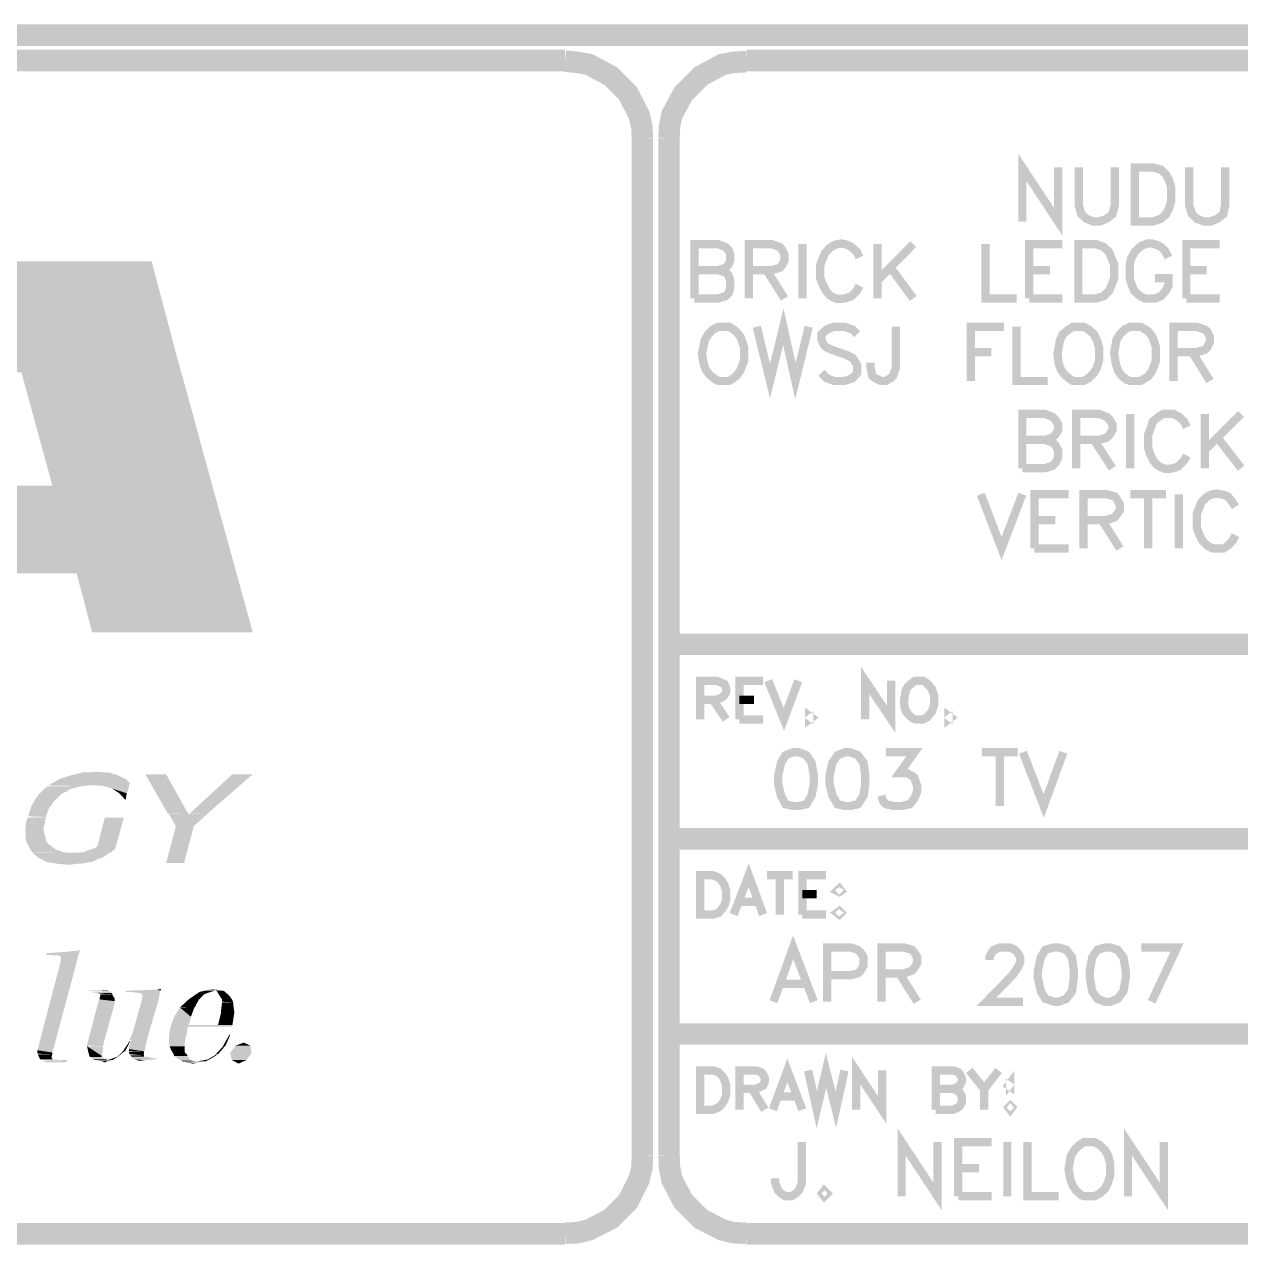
# Model space of a CAD drawing. Header units: millimetres. Extents: x 14 to 202, y 15 to 268.
# Drawn here: x 133.13 to 170.29, y 15.3 to 52.57 of the extents above; entities that cross this region are included whole.
import ezdxf

# ---------------------------------------------------------------- set-up
doc = ezdxf.new("R2010")
doc.units = ezdxf.units.MM
doc.layers.add('H', color=7, linetype='Continuous')
doc.layers.add('P', color=7, linetype='Continuous')

msp = doc.modelspace()

# ---------------------------------------------------------------- hatches: boundary and pattern name
at = {"layer": 'H', "linetype": 'Continuous'}
for points in [[(128.058, 41.945), (130.44, 45.332), (137.918, 41.945), (128.058, 41.945)], [(137.918, 41.945), (130.44, 45.332), (137.019, 45.332), (137.918, 41.945)], [(133.05, 41.91), (133.033, 41.945), (137.936, 41.91), (133.05, 41.91)], [(137.936, 41.91), (133.033, 41.945), (137.918, 41.945), (137.936, 41.91)], [(133.985, 38.488), (133.05, 41.91), (138.871, 38.488), (133.985, 38.488)], [(138.871, 38.488), (133.05, 41.91), (137.936, 41.91), (138.871, 38.488)], [(123.702, 35.807), (125.607, 38.488), (139.612, 35.807), (123.702, 35.807)], [(139.612, 35.807), (125.607, 38.488), (138.871, 38.488), (139.612, 35.807)], [(135.202, 34.008), (134.726, 35.807), (140.106, 34.008), (135.202, 34.008)], [(140.106, 34.008), (134.726, 35.807), (139.612, 35.807), (140.106, 34.008)], [(134.003, 29.404), (134.214, 29.528), (136.349, 29.404), (134.003, 29.404)], [(136.349, 29.404), (134.214, 29.528), (136.225, 29.528), (136.349, 29.404)], [(134.232, 29.528), (134.549, 29.633), (136.208, 29.528), (134.232, 29.528)], [(134.549, 29.633), (134.62, 29.651), (135.978, 29.633), (134.549, 29.633)], [(136.208, 29.528), (134.549, 29.633), (135.978, 29.633), (136.208, 29.528)], [(134.62, 29.651), (134.902, 29.722), (135.961, 29.651), (134.62, 29.651)], [(135.978, 29.633), (134.62, 29.651), (135.961, 29.651), (135.978, 29.633)], [(135.961, 29.651), (134.902, 29.722), (135.696, 29.722), (135.961, 29.651)], [(135.008, 29.722), (135.273, 29.739), (135.678, 29.722), (135.008, 29.722)], [(135.678, 29.722), (135.273, 29.739), (135.29, 29.739), (135.678, 29.722)], [(137.513, 28.469), (136.825, 29.669), (138.13, 28.469), (137.513, 28.469)], [(138.13, 28.469), (136.825, 29.669), (137.46, 29.669), (138.13, 28.469)], [(138.183, 28.469), (139.488, 29.669), (138.73, 28.469), (138.183, 28.469)], [(138.73, 28.469), (139.488, 29.669), (140.106, 29.669), (138.73, 28.469)], [(133.456, 28.893), (133.597, 29.087), (134.091, 28.893), (133.456, 28.893)], [(133.597, 29.087), (133.65, 29.122), (134.285, 29.087), (133.597, 29.087)], [(134.091, 28.893), (133.597, 29.087), (134.285, 29.087), (134.091, 28.893)], [(133.65, 29.122), (133.72, 29.21), (134.391, 29.122), (133.65, 29.122)], [(134.285, 29.087), (133.65, 29.122), (134.391, 29.122), (134.285, 29.087)], [(133.72, 29.21), (133.844, 29.298), (134.514, 29.21), (133.72, 29.21)], [(134.391, 29.122), (133.72, 29.21), (134.514, 29.21), (134.391, 29.122)], [(133.844, 29.298), (134.849, 29.298), (133.844, 29.298)], [(134.514, 29.21), (133.844, 29.298), (134.849, 29.298), (134.514, 29.21)], [(133.862, 29.316), (134.973, 29.316), (133.862, 29.316)], [(134.849, 29.298), (133.862, 29.316), (134.973, 29.316), (134.849, 29.298)], [(133.879, 29.333), (133.95, 29.386), (136.331, 29.333), (133.879, 29.333)], [(134.973, 29.316), (133.879, 29.333), (135.202, 29.333), (134.973, 29.316)], [(133.95, 29.386), (134.003, 29.404), (136.349, 29.386), (133.95, 29.386)], [(136.331, 29.333), (133.95, 29.386), (136.349, 29.386), (136.331, 29.333)], [(136.349, 29.386), (134.003, 29.404), (136.349, 29.404), (136.349, 29.386)], [(135.537, 29.316), (135.202, 29.333), (136.331, 29.316), (135.537, 29.316)], [(136.331, 29.316), (135.202, 29.333), (136.331, 29.333), (136.331, 29.316)], [(135.819, 29.228), (135.537, 29.316), (136.313, 29.228), (135.819, 29.228)], [(136.313, 29.228), (135.537, 29.316), (136.331, 29.316), (136.313, 29.228)], [(136.031, 29.087), (135.819, 29.228), (136.26, 29.087), (136.031, 29.087)], [(136.26, 29.087), (135.819, 29.228), (136.313, 29.228), (136.26, 29.087)], [(136.208, 28.893), (136.031, 29.087), (136.225, 28.893), (136.208, 28.893)], [(136.225, 28.893), (136.031, 29.087), (136.26, 29.087), (136.225, 28.893)], [(133.332, 28.663), (133.456, 28.893), (133.914, 28.663), (133.332, 28.663)], [(133.914, 28.663), (133.456, 28.893), (134.073, 28.893), (133.914, 28.663)], [(133.174, 28.169), (133.227, 28.346), (133.756, 28.169), (133.174, 28.169)], [(133.227, 28.363), (133.791, 28.363), (133.227, 28.363)], [(133.773, 28.346), (133.227, 28.363), (133.791, 28.363), (133.773, 28.346)], [(133.227, 28.346), (133.773, 28.346), (133.227, 28.346)], [(133.756, 28.169), (133.227, 28.346), (133.773, 28.346), (133.756, 28.169)], [(133.244, 28.381), (133.332, 28.663), (133.791, 28.381), (133.244, 28.381)], [(133.791, 28.363), (133.244, 28.381), (133.791, 28.381), (133.791, 28.363)], [(133.791, 28.381), (133.332, 28.663), (133.897, 28.663), (133.791, 28.381)], [(135.361, 27.464), (135.59, 28.346), (135.925, 27.464), (135.361, 27.464)], [(135.925, 27.464), (135.59, 28.346), (136.172, 28.346), (135.925, 27.464)], [(138.148, 28.452), (137.513, 28.469), (138.13, 28.469), (138.148, 28.452)], [(137.548, 28.452), (138.148, 28.452), (137.548, 28.452)], [(137.76, 28.081), (137.548, 28.452), (138.307, 28.081), (137.76, 28.081)], [(138.307, 28.081), (137.548, 28.452), (138.712, 28.452), (138.307, 28.081)], [(138.148, 28.452), (138.712, 28.452), (138.148, 28.452)], [(138.712, 28.452), (138.183, 28.469), (138.73, 28.469), (138.712, 28.452)], [(133.156, 27.905), (133.174, 28.046), (133.72, 27.905), (133.156, 27.905)], [(133.174, 28.046), (133.174, 28.169), (133.72, 28.046), (133.174, 28.046)], [(133.72, 28.046), (133.174, 28.169), (133.756, 28.169), (133.72, 28.046)], [(133.72, 27.905), (133.174, 28.046), (133.72, 28.046), (133.72, 27.905)], [(137.46, 26.952), (137.76, 28.081), (138.007, 26.952), (137.46, 26.952)], [(138.007, 26.952), (137.76, 28.081), (138.307, 28.081), (138.007, 26.952)], [(133.174, 27.817), (133.156, 27.905), (133.756, 27.817), (133.174, 27.817)], [(133.756, 27.817), (133.156, 27.905), (133.72, 27.905), (133.756, 27.817)], [(133.174, 27.658), (133.174, 27.817), (133.791, 27.658), (133.174, 27.658)], [(133.791, 27.658), (133.174, 27.817), (133.756, 27.817), (133.791, 27.658)], [(133.191, 27.605), (133.174, 27.658), (133.809, 27.605), (133.191, 27.605)], [(133.809, 27.605), (133.174, 27.658), (133.791, 27.658), (133.809, 27.605)], [(133.227, 27.534), (133.191, 27.605), (133.862, 27.534), (133.227, 27.534)], [(133.862, 27.534), (133.191, 27.605), (133.809, 27.605), (133.862, 27.534)], [(133.262, 27.464), (133.227, 27.534), (133.967, 27.464), (133.262, 27.464)], [(133.967, 27.464), (133.227, 27.534), (133.862, 27.534), (133.967, 27.464)], [(133.315, 27.376), (133.262, 27.464), (134.073, 27.376), (133.315, 27.376)], [(134.073, 27.376), (133.262, 27.464), (133.967, 27.464), (134.073, 27.376)], [(133.368, 27.287), (133.315, 27.376), (134.338, 27.287), (133.368, 27.287)], [(134.338, 27.287), (133.315, 27.376), (134.073, 27.376), (134.338, 27.287)], [(134.514, 27.27), (133.368, 27.287), (134.338, 27.287), (134.514, 27.27)], [(133.385, 27.27), (134.514, 27.27), (133.385, 27.27)], [(133.562, 27.111), (133.385, 27.27), (135.502, 27.111), (133.562, 27.111)], [(135.502, 27.111), (133.385, 27.27), (135.731, 27.27), (135.502, 27.111)], [(134.673, 27.27), (134.938, 27.287), (135.731, 27.27), (134.673, 27.27)], [(134.938, 27.287), (134.973, 27.305), (135.802, 27.287), (134.938, 27.287)], [(135.731, 27.27), (134.938, 27.287), (135.802, 27.287), (135.731, 27.27)], [(134.973, 27.305), (135.167, 27.376), (135.802, 27.305), (134.973, 27.305)], [(135.802, 27.287), (134.973, 27.305), (135.802, 27.305), (135.802, 27.287)], [(135.167, 27.376), (135.29, 27.411), (135.89, 27.376), (135.167, 27.376)], [(135.802, 27.305), (135.167, 27.376), (135.89, 27.376), (135.802, 27.305)], [(135.29, 27.411), (135.361, 27.464), (135.908, 27.411), (135.29, 27.411)], [(135.89, 27.376), (135.29, 27.411), (135.908, 27.411), (135.89, 27.376)], [(135.908, 27.411), (135.361, 27.464), (135.925, 27.464), (135.908, 27.411)], [(133.809, 26.988), (133.579, 27.111), (135.184, 26.988), (133.809, 26.988)], [(135.184, 26.988), (133.579, 27.111), (135.467, 27.111), (135.184, 26.988)], [(134.108, 26.935), (133.809, 26.988), (134.867, 26.935), (134.108, 26.935)], [(134.867, 26.935), (133.809, 26.988), (135.167, 26.988), (134.867, 26.935)], [(134.497, 26.899), (134.126, 26.935), (134.761, 26.935), (134.497, 26.899)], [(133.809, 24.201), (134.32, 24.236), (134.814, 24.201), (133.809, 24.201)], [(134.32, 24.236), (134.832, 24.289), (134.814, 24.236), (134.32, 24.236)], [(134.814, 24.201), (134.32, 24.236), (134.814, 24.236), (134.814, 24.201)], [(133.544, 21.29), (134.232, 23.918), (134.02, 21.29), (133.544, 21.29)], [(133.791, 24.148), (133.809, 24.201), (134.779, 24.148), (133.791, 24.148)], [(134.779, 24.148), (133.809, 24.201), (134.814, 24.201), (134.779, 24.148)], [(134.197, 24.13), (133.897, 24.148), (134.779, 24.13), (134.197, 24.13)], [(134.779, 24.13), (133.897, 24.148), (134.779, 24.148), (134.779, 24.13)], [(134.02, 21.29), (134.232, 23.918), (134.726, 23.918), (134.02, 21.29)], [(134.25, 24.077), (134.197, 24.13), (134.761, 24.077), (134.25, 24.077)], [(134.761, 24.077), (134.197, 24.13), (134.779, 24.13), (134.761, 24.077)], [(134.232, 23.918), (134.25, 24.077), (134.726, 23.918), (134.232, 23.918)], [(134.726, 23.918), (134.25, 24.077), (134.761, 24.077), (134.726, 23.918)], [(135.026, 23.054), (135.255, 23.072), (135.696, 23.054), (135.026, 23.054)], [(135.714, 23.036), (135.026, 23.054), (135.696, 23.054), (135.714, 23.036)], [(135.026, 23.036), (135.714, 23.036), (135.026, 23.036)], [(135.784, 23.019), (135.026, 23.036), (135.714, 23.036), (135.784, 23.019)], [(135.026, 23.019), (135.784, 23.019), (135.026, 23.019)], [(135.378, 22.983), (135.149, 23.019), (135.784, 22.983), (135.378, 22.983)], [(135.784, 22.983), (135.149, 23.019), (135.784, 23.019), (135.784, 22.983)], [(135.696, 23.054), (135.255, 23.072), (135.661, 23.072), (135.696, 23.054)], [(135.431, 22.966), (135.378, 22.983), (135.819, 22.966), (135.431, 22.966)], [(135.819, 22.966), (135.378, 22.983), (135.784, 22.983), (135.819, 22.966)], [(135.396, 22.737), (135.431, 22.789), (135.89, 22.737), (135.396, 22.737)], [(135.819, 22.948), (135.431, 22.966), (135.819, 22.966), (135.819, 22.948)], [(135.431, 22.842), (135.449, 22.895), (135.872, 22.842), (135.431, 22.842)], [(135.431, 22.789), (135.431, 22.842), (135.89, 22.789), (135.431, 22.789)], [(135.89, 22.789), (135.431, 22.842), (135.89, 22.842), (135.89, 22.789)], [(135.89, 22.737), (135.431, 22.789), (135.89, 22.789), (135.89, 22.737)], [(135.449, 22.948), (135.819, 22.948), (135.449, 22.948)], [(135.449, 22.895), (135.449, 22.948), (135.837, 22.895), (135.449, 22.895)], [(135.837, 22.895), (135.449, 22.948), (135.819, 22.948), (135.837, 22.895)], [(135.872, 22.842), (135.449, 22.895), (135.837, 22.895), (135.872, 22.842)], [(136.225, 23.019), (136.243, 23.054), (137.266, 23.019), (136.225, 23.019)], [(136.243, 23.054), (137.178, 23.089), (137.283, 23.054), (136.243, 23.054)], [(137.266, 23.019), (136.243, 23.054), (137.283, 23.054), (137.266, 23.019)], [(136.648, 22.983), (136.366, 23.019), (137.266, 22.983), (136.648, 22.983)], [(137.266, 22.983), (136.366, 23.019), (137.266, 23.019), (137.266, 22.983)], [(136.454, 21.819), (136.719, 22.772), (136.948, 21.819), (136.454, 21.819)], [(136.737, 22.948), (136.648, 22.983), (137.266, 22.948), (136.737, 22.948)], [(137.266, 22.948), (136.648, 22.983), (137.266, 22.983), (137.266, 22.948)], [(136.719, 22.772), (136.737, 22.948), (137.231, 22.772), (136.719, 22.772)], [(136.948, 21.819), (136.719, 22.772), (137.231, 22.772), (136.948, 21.819)], [(137.231, 22.772), (136.737, 22.948), (137.266, 22.948), (137.231, 22.772)], [(137.178, 23.089), (137.301, 23.107), (137.301, 23.089), (137.178, 23.089)], [(137.283, 23.054), (137.178, 23.089), (137.301, 23.089), (137.283, 23.054)], [(137.901, 22.56), (138.148, 22.789), (138.342, 22.56), (137.901, 22.56)], [(138.148, 22.789), (138.377, 22.948), (138.465, 22.789), (138.148, 22.789)], [(138.342, 22.56), (138.148, 22.789), (138.465, 22.789), (138.342, 22.56)], [(138.377, 22.948), (138.483, 23.019), (138.624, 22.948), (138.377, 22.948)], [(138.465, 22.789), (138.377, 22.948), (138.624, 22.948), (138.465, 22.789)], [(138.483, 23.019), (138.642, 23.054), (138.818, 23.019), (138.483, 23.019)], [(138.624, 22.948), (138.483, 23.019), (138.818, 23.019), (138.624, 22.948)], [(138.642, 23.054), (138.818, 23.107), (139.171, 23.054), (138.642, 23.054)], [(138.818, 23.019), (138.642, 23.054), (138.942, 23.054), (138.818, 23.019)], [(139.171, 23.054), (138.818, 23.107), (138.889, 23.107), (139.171, 23.054)], [(139.012, 23.036), (138.977, 23.054), (139.241, 23.036), (139.012, 23.036)], [(139.241, 23.036), (138.977, 23.054), (139.206, 23.054), (139.241, 23.036)], [(139.1, 22.895), (139.012, 23.036), (139.4, 22.895), (139.1, 22.895)], [(139.4, 22.895), (139.012, 23.036), (139.241, 23.036), (139.4, 22.895)], [(139.171, 22.789), (139.1, 22.895), (139.471, 22.789), (139.171, 22.789)], [(139.471, 22.789), (139.1, 22.895), (139.4, 22.895), (139.471, 22.789)], [(139.171, 22.719), (139.171, 22.789), (139.506, 22.719), (139.171, 22.719)], [(139.506, 22.719), (139.171, 22.789), (139.471, 22.789), (139.506, 22.719)], [(135.061, 21.467), (135.378, 22.666), (135.555, 21.467), (135.061, 21.467)], [(135.378, 22.666), (135.396, 22.737), (135.89, 22.666), (135.378, 22.666)], [(135.555, 21.467), (135.378, 22.666), (135.89, 22.666), (135.555, 21.467)], [(135.89, 22.666), (135.396, 22.737), (135.89, 22.737), (135.89, 22.666)], [(137.707, 22.26), (137.883, 22.543), (138.218, 22.26), (137.707, 22.26)], [(137.883, 22.543), (138.324, 22.543), (137.883, 22.543)], [(138.218, 22.26), (137.883, 22.543), (138.324, 22.543), (138.218, 22.26)], [(138.324, 22.543), (137.901, 22.56), (138.342, 22.56), (138.324, 22.543)], [(139.047, 22.013), (139.136, 22.366), (139.488, 22.013), (139.047, 22.013)], [(139.136, 22.419), (139.171, 22.701), (139.541, 22.419), (139.136, 22.419)], [(139.136, 22.366), (139.136, 22.419), (139.541, 22.366), (139.136, 22.366)], [(139.541, 22.366), (139.136, 22.419), (139.541, 22.419), (139.541, 22.366)], [(139.488, 22.013), (139.136, 22.366), (139.541, 22.366), (139.488, 22.013)], [(139.506, 22.701), (139.171, 22.719), (139.506, 22.719), (139.506, 22.701)], [(139.171, 22.701), (139.506, 22.701), (139.171, 22.701)], [(139.541, 22.419), (139.171, 22.701), (139.506, 22.701), (139.541, 22.419)], [(137.601, 21.96), (137.619, 22.013), (139.471, 21.96), (137.601, 21.96)], [(137.619, 22.013), (137.672, 22.172), (138.148, 22.013), (137.619, 22.013)], [(139.471, 21.96), (137.619, 22.013), (139.488, 22.013), (139.471, 21.96)], [(137.672, 22.172), (137.707, 22.26), (138.201, 22.172), (137.672, 22.172)], [(138.148, 22.013), (137.672, 22.172), (138.201, 22.172), (138.148, 22.013)], [(138.201, 22.172), (137.707, 22.26), (138.218, 22.26), (138.201, 22.172)], [(136.349, 21.555), (136.454, 21.819), (136.878, 21.555), (136.349, 21.555)], [(136.878, 21.555), (136.454, 21.819), (136.948, 21.819), (136.878, 21.555)], [(137.548, 21.661), (137.583, 21.908), (138.077, 21.661), (137.548, 21.661)], [(137.548, 21.555), (137.548, 21.661), (138.042, 21.555), (137.548, 21.555)], [(138.042, 21.555), (137.548, 21.661), (138.077, 21.661), (138.042, 21.555)], [(137.583, 21.908), (137.601, 21.96), (138.113, 21.908), (137.583, 21.908)], [(138.077, 21.661), (137.583, 21.908), (138.113, 21.908), (138.077, 21.661)], [(138.113, 21.908), (137.601, 21.96), (138.13, 21.96), (138.113, 21.908)], [(139.206, 21.378), (139.365, 21.661), (139.277, 21.378), (139.206, 21.378)], [(139.277, 21.378), (139.365, 21.661), (139.4, 21.661), (139.277, 21.378)], [(139.365, 21.661), (139.383, 21.713), (139.4, 21.661), (139.365, 21.661)], [(139.4, 21.661), (139.383, 21.713), (139.418, 21.713), (139.4, 21.661)], [(133.526, 21.237), (133.544, 21.29), (134.003, 21.237), (133.526, 21.237)], [(134.003, 21.237), (133.544, 21.29), (134.02, 21.29), (134.003, 21.237)], [(135.043, 21.378), (135.061, 21.467), (135.537, 21.378), (135.043, 21.378)], [(135.537, 21.361), (135.043, 21.378), (135.537, 21.378), (135.537, 21.361)], [(135.043, 21.361), (135.537, 21.361), (135.043, 21.361)], [(135.114, 21.061), (135.043, 21.361), (135.502, 21.061), (135.114, 21.061)], [(135.502, 21.061), (135.043, 21.361), (135.537, 21.361), (135.502, 21.061)], [(135.537, 21.378), (135.061, 21.467), (135.555, 21.467), (135.537, 21.378)], [(136.137, 21.202), (136.349, 21.519), (136.208, 21.202), (136.137, 21.202)], [(136.208, 21.202), (136.349, 21.519), (136.366, 21.519), (136.208, 21.202)], [(136.331, 21.343), (136.402, 21.555), (136.825, 21.343), (136.331, 21.343)], [(136.331, 21.273), (136.331, 21.343), (136.825, 21.273), (136.331, 21.273)], [(136.825, 21.273), (136.331, 21.343), (136.825, 21.343), (136.825, 21.273)], [(136.331, 21.202), (136.331, 21.273), (136.79, 21.202), (136.331, 21.202)], [(136.79, 21.202), (136.331, 21.273), (136.825, 21.273), (136.79, 21.202)], [(136.349, 21.519), (136.366, 21.519), (136.349, 21.519)], [(136.366, 21.519), (136.402, 21.555), (136.366, 21.519)], [(136.825, 21.343), (136.402, 21.555), (136.878, 21.555), (136.825, 21.343)], [(137.566, 21.361), (137.548, 21.555), (138.024, 21.361), (137.566, 21.361)], [(138.024, 21.361), (137.548, 21.555), (138.042, 21.555), (138.024, 21.361)], [(137.619, 21.237), (137.566, 21.361), (138.024, 21.237), (137.619, 21.237)], [(138.024, 21.237), (137.566, 21.361), (138.024, 21.361), (138.024, 21.237)], [(138.977, 21.114), (139.188, 21.343), (139.047, 21.114), (138.977, 21.114)], [(139.047, 21.114), (139.188, 21.343), (139.241, 21.343), (139.047, 21.114)], [(139.188, 21.343), (139.206, 21.378), (139.241, 21.343), (139.188, 21.343)], [(139.241, 21.343), (139.206, 21.378), (139.277, 21.378), (139.241, 21.343)], [(139.418, 21.149), (139.577, 21.378), (140.07, 21.149), (139.418, 21.149)], [(139.577, 21.378), (139.823, 21.467), (140.035, 21.378), (139.577, 21.378)], [(140.07, 21.149), (139.577, 21.378), (140.035, 21.378), (140.07, 21.149)], [(140.035, 21.378), (139.823, 21.467), (139.841, 21.467), (140.035, 21.378)], [(133.526, 21.167), (133.526, 21.237), (133.985, 21.167), (133.526, 21.167)], [(133.985, 21.167), (133.526, 21.237), (134.003, 21.237), (133.985, 21.167)], [(133.544, 21.131), (133.526, 21.167), (133.985, 21.131), (133.544, 21.131)], [(133.985, 21.131), (133.526, 21.167), (133.985, 21.167), (133.985, 21.131)], [(133.985, 21.114), (133.544, 21.131), (133.985, 21.131), (133.985, 21.114)], [(133.544, 21.114), (133.985, 21.114), (133.544, 21.114)], [(133.562, 21.061), (133.544, 21.114), (133.967, 21.061), (133.562, 21.061)], [(133.967, 21.061), (133.544, 21.114), (133.985, 21.114), (133.967, 21.061)], [(133.597, 20.99), (133.562, 21.061), (133.967, 20.99), (133.597, 20.99)], [(133.967, 20.99), (133.562, 21.061), (133.967, 21.061), (133.967, 20.99)], [(133.615, 20.955), (133.597, 20.99), (134.003, 20.955), (133.615, 20.955)], [(134.003, 20.955), (133.597, 20.99), (133.967, 20.99), (134.003, 20.955)], [(133.685, 20.937), (133.65, 20.955), (134.285, 20.937), (133.685, 20.937)], [(134.285, 20.937), (133.65, 20.955), (134.003, 20.955), (134.285, 20.937)], [(134.444, 20.92), (133.685, 20.937), (134.444, 20.937), (134.444, 20.92)], [(133.685, 20.92), (134.444, 20.92), (133.685, 20.92)], [(133.72, 20.902), (133.685, 20.92), (134.426, 20.902), (133.72, 20.902)], [(134.426, 20.902), (133.685, 20.92), (134.444, 20.92), (134.426, 20.902)], [(133.791, 20.867), (133.72, 20.902), (134.426, 20.867), (133.791, 20.867)], [(134.426, 20.867), (133.72, 20.902), (134.426, 20.902), (134.426, 20.867)], [(135.149, 21.026), (135.114, 21.061), (135.484, 21.026), (135.149, 21.026)], [(135.484, 21.026), (135.114, 21.061), (135.502, 21.061), (135.484, 21.026)], [(135.237, 20.955), (135.149, 21.026), (135.643, 20.955), (135.237, 20.955)], [(135.643, 20.955), (135.149, 21.026), (135.484, 21.026), (135.643, 20.955)], [(135.29, 20.937), (135.237, 20.955), (135.661, 20.937), (135.29, 20.937)], [(135.661, 20.937), (135.237, 20.955), (135.643, 20.955), (135.661, 20.937)], [(135.361, 20.92), (135.308, 20.937), (135.802, 20.92), (135.361, 20.92)], [(135.802, 20.92), (135.308, 20.937), (135.819, 20.937), (135.802, 20.92)], [(135.502, 20.902), (135.361, 20.92), (135.661, 20.902), (135.502, 20.902)], [(135.661, 20.902), (135.361, 20.92), (135.802, 20.92), (135.661, 20.902)], [(135.59, 20.867), (135.502, 20.902), (135.661, 20.902), (135.59, 20.867)], [(135.678, 20.937), (135.978, 21.043), (135.819, 20.937), (135.678, 20.937)], [(135.819, 20.937), (135.978, 21.043), (135.996, 21.043), (135.819, 20.937)], [(135.978, 21.043), (136.084, 21.149), (135.996, 21.043), (135.978, 21.043)], [(135.996, 21.043), (136.084, 21.149), (136.119, 21.149), (135.996, 21.043)], [(136.084, 21.149), (136.137, 21.202), (136.119, 21.149), (136.084, 21.149)], [(136.119, 21.149), (136.137, 21.202), (136.19, 21.202), (136.119, 21.149)], [(136.79, 21.184), (136.331, 21.202), (136.79, 21.202), (136.79, 21.184)], [(136.331, 21.184), (136.79, 21.184), (136.331, 21.184)], [(136.331, 21.149), (136.331, 21.184), (136.79, 21.149), (136.331, 21.149)], [(136.79, 21.149), (136.331, 21.184), (136.79, 21.184), (136.79, 21.149)], [(136.349, 21.114), (136.331, 21.149), (136.772, 21.114), (136.349, 21.114)], [(136.772, 21.114), (136.331, 21.149), (136.79, 21.149), (136.772, 21.114)], [(136.79, 21.078), (136.349, 21.114), (136.772, 21.114), (136.79, 21.078)], [(136.366, 21.078), (136.79, 21.078), (136.366, 21.078)], [(136.402, 21.043), (136.366, 21.078), (136.79, 21.043), (136.402, 21.043)], [(136.79, 21.043), (136.366, 21.078), (136.79, 21.078), (136.79, 21.043)], [(136.437, 20.99), (136.402, 21.043), (137.089, 20.99), (136.437, 20.99)], [(137.089, 20.99), (136.402, 21.043), (136.86, 21.043), (137.089, 20.99)], [(136.49, 20.955), (136.437, 20.99), (137.178, 20.955), (136.49, 20.955)], [(137.178, 20.955), (136.437, 20.99), (137.178, 20.99), (137.178, 20.955)], [(136.56, 20.937), (136.507, 20.955), (136.825, 20.937), (136.56, 20.937)], [(136.825, 20.937), (136.507, 20.955), (137.089, 20.955), (136.825, 20.937)], [(136.613, 20.92), (136.56, 20.937), (136.701, 20.92), (136.613, 20.92)], [(136.701, 20.92), (136.56, 20.937), (136.825, 20.937), (136.701, 20.92)], [(137.672, 21.149), (137.619, 21.237), (138.042, 21.149), (137.672, 21.149)], [(138.042, 21.149), (137.619, 21.237), (138.024, 21.237), (138.042, 21.149)], [(137.689, 21.114), (137.672, 21.149), (138.095, 21.114), (137.689, 21.114)], [(138.095, 21.114), (137.672, 21.149), (138.042, 21.149), (138.095, 21.114)], [(137.707, 21.061), (137.689, 21.114), (138.113, 21.061), (137.707, 21.061)], [(138.113, 21.061), (137.689, 21.114), (138.095, 21.114), (138.113, 21.061)], [(137.918, 20.92), (137.707, 21.061), (138.218, 20.92), (137.918, 20.92)], [(138.218, 20.92), (137.707, 21.061), (138.113, 21.061), (138.218, 20.92)], [(137.954, 20.902), (137.918, 20.92), (138.342, 20.902), (137.954, 20.902)], [(138.342, 20.902), (137.918, 20.92), (138.218, 20.92), (138.342, 20.902)], [(138.254, 20.832), (137.954, 20.902), (138.342, 20.832), (138.254, 20.832)], [(138.342, 20.832), (137.954, 20.902), (138.624, 20.902), (138.342, 20.832)], [(138.448, 20.902), (138.73, 20.955), (138.677, 20.902), (138.448, 20.902)], [(138.677, 20.902), (138.73, 20.955), (138.783, 20.955), (138.677, 20.902)], [(138.73, 20.955), (138.942, 21.078), (138.783, 20.955), (138.73, 20.955)], [(138.783, 20.955), (138.942, 21.078), (138.994, 21.078), (138.783, 20.955)], [(138.942, 21.078), (138.977, 21.114), (138.994, 21.078), (138.942, 21.078)], [(138.994, 21.078), (139.047, 21.114), (138.994, 21.078)], [(139.471, 20.937), (139.418, 21.149), (139.912, 20.937), (139.471, 20.937)], [(139.912, 20.937), (139.418, 21.149), (140.07, 21.149), (139.912, 20.937)], [(139.665, 20.832), (139.471, 20.937), (139.682, 20.832), (139.665, 20.832)], [(139.682, 20.832), (139.471, 20.937), (139.912, 20.937), (139.682, 20.832)], [(135.537, 20.867), (135.59, 20.867), (135.537, 20.867)]]:
    msp.add_hatch(color=256, dxfattribs=at).paths.add_polyline_path(points)

# ---------------------------------------------------------------- linework, layer by layer
at = {"layer": 'P'}
for points, const_width in [([(198.12, 52.246), (17.004, 52.246)], 0.656), ([(149.648, 51.47), (16.21, 51.47)], 0.656), ([(152.012, 49.071), (151.994, 49.459), (151.906, 49.812), (151.571, 50.465), (151.042, 50.994), (150.389, 51.347), (150.019, 51.417), (149.648, 51.453)], 0.656), ([(155.187, 51.435), (154.799, 51.417), (154.446, 51.347), (153.793, 50.994), (153.264, 50.465), (152.912, 49.812), (152.841, 49.459), (152.823, 49.071)], 0.656), ([(155.187, 51.47), (198.914, 51.47)], 0.656), ([(152.012, 18.027), (152.012, 49.071)], 0.656), ([(152.823, 18.027), (152.823, 49.071)], 0.656), ([(163.618, 46.549), (163.618, 48.207), (164.712, 46.549), (164.712, 48.207)], 0.254), ([(165.347, 48.207), (165.347, 47.043), (165.418, 46.778), (165.576, 46.637), (165.806, 46.549), (165.964, 46.549), (166.194, 46.637), (166.37, 46.778), (166.441, 47.043), (166.441, 48.207)], 0.254), ([(167.058, 46.549), (167.058, 48.207), (167.605, 48.207), (167.852, 48.137), (168.01, 47.978), (168.099, 47.819), (168.169, 47.59), (168.169, 47.184), (168.099, 46.955), (168.01, 46.778), (167.852, 46.637), (167.605, 46.549), (167.058, 46.549), (167.058, 46.549)], 0.254), ([(168.716, 48.207), (168.716, 47.043), (168.804, 46.778), (168.945, 46.637), (169.192, 46.549), (169.351, 46.549), (169.58, 46.637), (169.757, 46.778), (169.81, 47.043), (169.81, 48.207)], 0.254), ([(153.599, 44.203), (153.599, 45.861), (154.323, 45.861), (154.552, 45.773), (154.64, 45.685), (154.693, 45.544), (154.693, 45.367), (154.64, 45.226), (154.552, 45.138), (154.323, 45.067), (153.599, 45.067)], 0.254), ([(155.258, 44.203), (155.258, 45.861), (155.963, 45.861), (156.21, 45.773), (156.281, 45.685), (156.351, 45.544), (156.351, 45.367), (156.281, 45.226), (156.21, 45.138), (155.963, 45.067), (155.258, 45.067)], 0.254), ([(156.898, 45.861), (156.898, 44.203)], 0.254), ([(158.644, 45.455), (158.556, 45.632), (158.397, 45.773), (158.344, 45.808), (158.203, 45.861), (158.08, 45.879), (157.956, 45.861), (157.833, 45.808), (157.727, 45.738), (157.586, 45.579), (157.533, 45.455), (157.445, 45.226), (157.445, 44.82), (157.515, 44.644), (157.621, 44.432), (157.727, 44.309), (157.833, 44.238), (157.974, 44.185), (158.203, 44.203), (158.397, 44.274), (158.556, 44.432), (158.644, 44.591)], 0.254), ([(159.191, 45.861), (159.191, 44.203)], 0.254), ([(160.285, 45.861), (159.191, 44.75)], 0.254), ([(162.489, 45.861), (162.489, 44.203), (163.442, 44.203)], 0.254), ([(163.83, 44.203), (163.83, 45.861), (164.835, 45.861)], 0.254), ([(165.329, 44.203), (165.329, 45.861), (165.876, 45.861), (166.105, 45.773), (166.264, 45.632), (166.335, 45.455), (166.423, 45.226), (166.423, 44.82), (166.335, 44.591), (166.264, 44.432), (166.105, 44.274), (165.876, 44.203), (165.329, 44.203), (165.329, 44.203)], 0.254), ([(168.081, 45.455), (167.993, 45.632), (167.852, 45.773), (167.763, 45.826), (167.587, 45.879), (167.428, 45.879), (167.287, 45.826), (167.164, 45.738), (167.058, 45.632), (166.934, 45.403), (166.899, 45.226), (166.899, 44.82), (166.97, 44.591), (167.04, 44.432), (167.217, 44.274), (167.358, 44.203), (167.675, 44.203), (167.852, 44.274), (167.993, 44.432), (168.081, 44.591), (168.081, 44.82), (167.675, 44.82)], 0.254), ([(168.628, 44.203), (168.628, 45.861), (169.651, 45.861)], 0.254), ([(154.323, 45.067), (154.552, 44.997), (154.64, 44.909), (154.693, 44.75), (154.693, 44.521), (154.64, 44.362), (154.552, 44.274), (154.323, 44.203), (153.599, 44.203)], 0.254), ([(155.804, 45.067), (156.351, 44.203)], 0.254), ([(159.597, 45.138), (160.285, 44.203)], 0.254), ([(163.83, 45.067), (164.465, 45.067)], 0.254), ([(168.628, 45.067), (169.245, 45.067)], 0.254), ([(163.83, 44.203), (164.835, 44.203)], 0.254), ([(168.628, 44.203), (169.651, 44.203)], 0.254), ([(155.504, 43.339), (155.91, 41.681), (156.316, 43.339), (156.686, 41.681), (157.092, 43.339)], 0.254), ([(154.34, 43.339), (154.164, 43.251), (154.023, 43.109), (153.917, 42.933), (153.829, 42.51), (153.882, 42.21), (153.952, 42.016), (154.076, 41.857), (154.234, 41.734), (154.34, 41.681), (154.658, 41.681), (154.799, 41.769), (154.887, 41.839), (155.011, 42.016), (155.116, 42.298), (155.116, 42.721), (155.011, 43.021), (154.887, 43.18), (154.799, 43.251), (154.658, 43.339), (154.34, 43.339), (154.34, 43.339)], 0.254), ([(158.574, 43.109), (158.433, 43.251), (158.186, 43.339), (157.868, 43.339), (157.639, 43.251), (157.48, 43.109), (157.48, 42.933), (157.551, 42.792), (157.639, 42.704), (157.798, 42.633), (158.256, 42.474), (158.433, 42.386), (158.485, 42.316), (158.574, 42.157), (158.574, 41.928), (158.433, 41.769), (158.186, 41.681), (157.868, 41.681), (157.639, 41.769), (157.48, 41.928)], 0.254), ([(159.755, 43.339), (159.755, 42.086), (159.667, 41.839), (159.597, 41.769), (159.438, 41.681), (159.297, 41.681), (159.12, 41.769), (159.032, 41.839), (158.979, 42.086), (158.979, 42.245)], 0.254), ([(162.048, 41.681), (162.048, 43.339), (163.054, 43.339)], 0.254), ([(163.442, 43.339), (163.442, 41.681), (164.394, 41.681)], 0.254), ([(165.171, 43.339), (165.029, 43.251), (164.853, 43.109), (164.765, 42.915), (164.694, 42.51), (164.73, 42.21), (164.8, 42.016), (164.924, 41.857), (165.082, 41.734), (165.171, 41.681), (165.488, 41.681), (165.647, 41.769), (165.806, 41.928), (165.894, 42.086), (165.964, 42.316), (165.964, 42.704), (165.894, 42.933), (165.806, 43.109), (165.647, 43.251), (165.488, 43.339), (165.171, 43.339), (165.171, 43.339)], 0.254), ([(166.917, 43.339), (166.74, 43.251), (166.599, 43.109), (166.493, 42.933), (166.423, 42.527), (166.476, 42.192), (166.546, 41.998), (166.652, 41.839), (166.811, 41.716), (166.917, 41.681), (167.234, 41.681), (167.375, 41.769), (167.464, 41.822), (167.587, 41.998), (167.693, 42.28), (167.693, 42.739), (167.587, 43.039), (167.464, 43.198), (167.375, 43.251), (167.234, 43.339), (166.917, 43.339), (166.917, 43.339)], 0.254), ([(168.24, 41.681), (168.24, 43.339), (168.945, 43.339), (169.192, 43.251), (169.263, 43.198), (169.351, 43.021), (169.351, 42.88), (169.263, 42.704), (169.192, 42.633), (168.945, 42.563), (168.24, 42.563)], 0.254), ([(162.048, 42.563), (162.666, 42.563)], 0.254), ([(168.804, 42.563), (169.351, 41.681)], 0.254), ([(163.618, 39.017), (163.618, 40.675), (164.306, 40.675), (164.536, 40.587), (164.624, 40.499), (164.712, 40.358), (164.712, 40.181), (164.624, 40.04), (164.536, 39.952), (164.306, 39.882), (163.618, 39.882)], 0.254), ([(165.259, 39.017), (165.259, 40.675), (165.964, 40.675), (166.194, 40.587), (166.282, 40.499), (166.37, 40.358), (166.37, 40.181), (166.282, 40.04), (166.194, 39.952), (165.964, 39.882), (165.259, 39.882)], 0.254), ([(166.917, 40.675), (166.917, 39.017)], 0.254), ([(168.645, 40.27), (168.557, 40.446), (168.398, 40.587), (168.24, 40.675), (167.922, 40.675), (167.781, 40.587), (167.605, 40.446), (167.552, 40.27), (167.464, 40.04), (167.464, 39.635), (167.517, 39.458), (167.622, 39.247), (167.728, 39.123), (167.834, 39.053), (167.975, 39), (168.134, 39), (168.293, 39.035), (168.398, 39.088), (168.557, 39.247), (168.645, 39.405)], 0.254), ([(169.192, 40.675), (169.192, 39.017)], 0.254), ([(170.303, 40.675), (169.192, 39.564)], 0.254), ([(164.306, 39.882), (164.536, 39.811), (164.624, 39.723), (164.712, 39.564), (164.712, 39.335), (164.624, 39.176), (164.536, 39.088), (164.306, 39.017), (163.618, 39.017)], 0.254), ([(165.806, 39.882), (166.37, 39.017)], 0.254), ([(169.58, 39.952), (170.303, 39.017)], 0.254), ([(162.348, 38.223), (162.983, 36.565), (163.618, 38.223)], 0.254), ([(163.989, 36.565), (163.989, 38.223), (165.029, 38.223)], 0.254), ([(165.488, 36.565), (165.488, 38.223), (166.194, 38.223), (166.441, 38.153), (166.511, 38.065), (166.599, 37.906), (166.599, 37.747), (166.511, 37.606), (166.441, 37.518), (166.194, 37.43), (165.488, 37.43)], 0.254), ([(166.917, 38.223), (168.01, 38.223)], 0.254), ([(167.464, 38.223), (167.464, 36.565)], 0.254), ([(168.398, 38.223), (168.398, 36.565)], 0.254), ([(170.127, 37.835), (170.039, 37.977), (169.898, 38.153), (169.757, 38.206), (169.563, 38.241), (169.439, 38.223), (169.333, 38.188), (169.228, 38.118), (169.086, 37.977), (169.033, 37.835), (168.945, 37.606), (168.945, 37.2), (169.033, 36.971), (169.122, 36.795), (169.263, 36.654), (169.439, 36.565), (169.757, 36.565), (169.898, 36.654), (170.039, 36.795), (170.127, 36.971)], 0.254), ([(163.989, 37.43), (164.624, 37.43)], 0.254), ([(166.053, 37.43), (166.599, 36.565)], 0.254), ([(163.989, 36.565), (165.029, 36.565)], 0.254), ([(152.823, 33.637), (201.295, 33.637)], 0.656), ([(158.821, 31.344), (158.821, 32.526), (159.614, 31.344), (159.614, 32.526)], 0.254), ([(153.776, 31.344), (153.776, 32.526), (154.27, 32.526), (154.446, 32.456), (154.517, 32.42), (154.57, 32.297), (154.57, 32.173), (154.517, 32.085), (154.446, 32.015), (154.27, 31.944), (153.776, 31.944)], 0.254), ([(154.975, 31.344), (154.975, 32.526), (155.698, 32.526)], 0.254), ([(155.857, 32.526), (156.333, 31.344), (156.774, 32.526)], 0.254), ([(160.355, 32.526), (160.249, 32.456), (160.126, 32.35), (160.055, 32.226), (160.002, 31.926), (160.02, 31.715), (160.073, 31.574), (160.161, 31.468), (160.285, 31.362), (160.355, 31.344), (160.584, 31.344), (160.69, 31.397), (160.743, 31.45), (160.849, 31.574), (160.92, 31.785), (160.92, 32.085), (160.849, 32.279), (160.743, 32.403), (160.69, 32.456), (160.584, 32.526), (160.355, 32.526), (160.355, 32.526)], 0.254), ([(154.164, 31.944), (154.57, 31.344)], 0.254), ([(154.975, 31.944), (155.416, 31.944)], 0.254), ([(154.975, 31.344), (155.698, 31.344)], 0.254), ([(157.11, 31.45), (157.11, 31.344), (157.18, 31.397), (157.11, 31.45), (157.11, 31.45)], 0.254), ([(161.361, 31.45), (161.361, 31.344), (161.431, 31.397), (161.361, 31.45), (161.361, 31.45)], 0.254), ([(156.616, 30.339), (156.386, 30.251), (156.245, 30.021), (156.157, 29.616), (156.157, 29.386), (156.245, 29.016), (156.386, 28.751), (156.616, 28.698), (156.792, 28.698), (157.021, 28.751), (157.18, 29.016), (157.251, 29.386), (157.251, 29.616), (157.18, 30.021), (157.021, 30.251), (156.792, 30.339), (156.616, 30.339), (156.616, 30.339)], 0.254), ([(158.203, 30.339), (157.974, 30.251), (157.815, 30.021), (157.727, 29.616), (157.727, 29.386), (157.815, 29.016), (157.974, 28.751), (158.203, 28.698), (158.362, 28.698), (158.591, 28.751), (158.768, 29.016), (158.821, 29.386), (158.821, 29.616), (158.768, 30.021), (158.591, 30.251), (158.362, 30.339), (158.203, 30.339), (158.203, 30.339)], 0.254), ([(159.456, 30.339), (160.32, 30.339), (159.861, 29.704), (160.091, 29.704), (160.249, 29.616), (160.32, 29.563), (160.408, 29.298), (160.408, 29.157), (160.32, 28.928), (160.179, 28.751), (159.932, 28.698), (159.685, 28.698), (159.456, 28.751), (159.367, 28.84), (159.314, 29.016)], 0.254), ([(162.384, 30.339), (163.477, 30.339)], 0.254), ([(162.93, 30.339), (162.93, 28.698)], 0.254), ([(163.636, 30.339), (164.271, 28.698), (164.871, 30.339)], 0.254), ([(152.823, 27.693), (177.059, 27.693)], 0.656), ([(154.799, 25.382), (155.258, 26.582), (155.698, 25.382)], 0.254), ([(153.776, 25.382), (153.776, 26.582), (154.164, 26.582), (154.34, 26.511), (154.446, 26.405), (154.517, 26.282), (154.57, 26.106), (154.57, 25.841), (154.517, 25.665), (154.446, 25.559), (154.34, 25.435), (154.164, 25.382), (153.776, 25.382), (153.776, 25.382)], 0.254), ([(155.822, 26.582), (156.598, 26.582)], 0.254), ([(156.21, 26.582), (156.21, 25.382)], 0.254), ([(156.898, 25.382), (156.898, 26.582), (157.621, 26.582)], 0.254), ([(156.898, 26), (157.339, 26)], 0.254), ([(158.027, 26.176), (157.956, 26.106), (158.027, 26.07), (158.08, 26.106), (158.027, 26.176), (158.027, 26.176)], 0.254), ([(154.975, 25.77), (155.522, 25.77)], 0.254), ([(156.898, 25.382), (157.621, 25.382)], 0.254), ([(158.027, 25.488), (157.956, 25.435), (158.027, 25.382), (158.08, 25.435), (158.027, 25.488), (158.027, 25.488)], 0.254), ([(156.016, 22.719), (156.616, 24.377), (157.251, 22.719)], 0.254), ([(157.656, 22.719), (157.656, 24.377), (158.362, 24.377), (158.591, 24.306), (158.679, 24.218), (158.768, 24.077), (158.768, 23.83), (158.679, 23.671), (158.591, 23.583), (158.362, 23.53), (157.656, 23.53)], 0.254), ([(159.314, 22.719), (159.314, 24.377), (160.002, 24.377), (160.249, 24.306), (160.32, 24.218), (160.408, 24.077), (160.408, 23.901), (160.32, 23.76), (160.249, 23.671), (160.002, 23.583), (159.314, 23.583)], 0.254), ([(162.613, 23.989), (162.613, 24.077), (162.683, 24.218), (162.754, 24.306), (162.93, 24.377), (163.23, 24.377), (163.389, 24.306), (163.477, 24.218), (163.548, 24.077), (163.548, 23.901), (163.477, 23.76), (163.318, 23.53), (162.525, 22.719), (163.636, 22.719)], 0.254), ([(164.588, 24.377), (164.324, 24.306), (164.183, 24.077), (164.095, 23.671), (164.095, 23.442), (164.183, 23.036), (164.324, 22.807), (164.588, 22.719), (164.73, 22.719), (164.959, 22.807), (165.135, 23.036), (165.188, 23.442), (165.188, 23.671), (165.135, 24.077), (164.959, 24.306), (164.73, 24.377), (164.588, 24.377), (164.588, 24.377)], 0.254), ([(166.141, 24.377), (165.911, 24.306), (165.753, 24.077), (165.682, 23.671), (165.682, 23.442), (165.753, 23.036), (165.911, 22.807), (166.141, 22.719), (166.299, 22.719), (166.529, 22.807), (166.705, 23.036), (166.776, 23.442), (166.776, 23.671), (166.705, 24.077), (166.529, 24.306), (166.299, 24.377), (166.141, 24.377), (166.141, 24.377)], 0.254), ([(167.569, 22.719), (168.346, 24.377), (167.252, 24.377)], 0.254), ([(159.861, 23.583), (160.408, 22.719)], 0.254), ([(156.245, 23.266), (157.021, 23.266)], 0.254), ([(152.823, 21.731), (201.295, 21.731)], 0.656), ([(155.998, 19.42), (156.439, 20.62), (156.898, 19.42)], 0.254), ([(157.074, 20.62), (157.339, 19.42), (157.621, 20.62), (157.921, 19.42), (158.186, 20.62)], 0.254), ([(158.538, 19.42), (158.538, 20.62), (159.332, 19.42), (159.332, 20.62)], 0.254), ([(153.776, 19.42), (153.776, 20.62), (154.164, 20.62), (154.34, 20.567), (154.446, 20.461), (154.517, 20.338), (154.57, 20.161), (154.57, 19.879), (154.517, 19.72), (154.446, 19.597), (154.34, 19.491), (154.164, 19.42), (153.776, 19.42), (153.776, 19.42)], 0.254), ([(154.975, 19.42), (154.975, 20.62), (155.487, 20.62), (155.646, 20.567), (155.698, 20.496), (155.751, 20.391), (155.751, 20.285), (155.698, 20.161), (155.487, 20.055), (154.975, 20.055)], 0.254), ([(160.973, 19.42), (160.973, 20.62), (161.502, 20.62), (161.66, 20.567), (161.713, 20.496), (161.766, 20.391), (161.766, 20.285), (161.713, 20.161), (161.502, 20.055), (160.973, 20.055)], 0.254), ([(161.996, 20.62), (162.454, 20.055), (162.454, 19.42)], 0.254), ([(162.895, 20.62), (162.454, 20.055)], 0.254), ([(155.363, 20.055), (155.751, 19.42)], 0.254), ([(161.502, 20.055), (161.66, 19.985), (161.713, 19.932), (161.766, 19.826), (161.766, 19.65), (161.713, 19.544), (161.66, 19.491), (161.502, 19.42), (160.973, 19.42)], 0.254), ([(163.248, 20.232), (163.195, 20.161), (163.248, 20.126), (163.248, 20.232), (163.248, 20.232)], 0.254), ([(156.157, 19.826), (156.739, 19.826)], 0.254), ([(163.248, 19.544), (163.195, 19.491), (163.248, 19.42), (163.301, 19.491), (163.248, 19.544), (163.248, 19.544)], 0.254), ([(159.932, 16.775), (159.932, 18.433), (161.025, 16.775), (161.025, 18.433)], 0.254), ([(166.846, 16.775), (166.846, 18.433), (167.94, 16.775), (167.94, 18.433)], 0.254), ([(149.648, 15.646), (150.019, 15.663), (150.389, 15.752), (151.042, 16.087), (151.571, 16.616), (151.906, 17.286), (151.994, 17.639), (152.012, 18.027)], 0.656), ([(152.823, 18.027), (152.841, 17.639), (152.912, 17.286), (153.264, 16.616), (153.793, 16.087), (154.446, 15.752), (154.799, 15.663), (155.187, 15.646)], 0.656), ([(156.88, 18.433), (156.88, 17.18), (156.792, 16.951), (156.704, 16.863), (156.563, 16.775), (156.386, 16.775), (156.245, 16.863), (156.157, 16.951), (156.069, 17.18), (156.069, 17.321)], 0.254), ([(161.66, 16.775), (161.66, 18.433), (162.683, 18.433)], 0.254), ([(163.16, 18.433), (163.16, 16.775)], 0.254), ([(163.777, 18.433), (163.777, 16.775), (164.73, 16.775)], 0.254), ([(165.506, 18.433), (165.365, 18.344), (165.206, 18.186), (165.1, 18.009), (165.029, 17.604), (165.082, 17.304), (165.153, 17.11), (165.259, 16.951), (165.418, 16.81), (165.506, 16.775), (165.823, 16.775), (165.982, 16.863), (166.141, 17.004), (166.229, 17.18), (166.299, 17.41), (166.299, 17.798), (166.229, 18.045), (166.141, 18.186), (165.982, 18.344), (165.823, 18.433), (165.506, 18.433), (165.506, 18.433)], 0.254), ([(161.66, 17.639), (162.295, 17.639)], 0.254), ([(157.568, 16.951), (157.498, 16.863), (157.568, 16.775), (157.656, 16.863), (157.568, 16.951), (157.568, 16.951)], 0.254), ([(161.66, 16.775), (162.683, 16.775)], 0.254), ([(16.21, 15.628), (149.648, 15.628)], 0.656), ([(198.914, 15.628), (155.187, 15.628)], 0.656)]:
    msp.add_lwpolyline(points, dxfattribs=dict(at, const_width=const_width))

doc.saveas('drawing.dxf')
